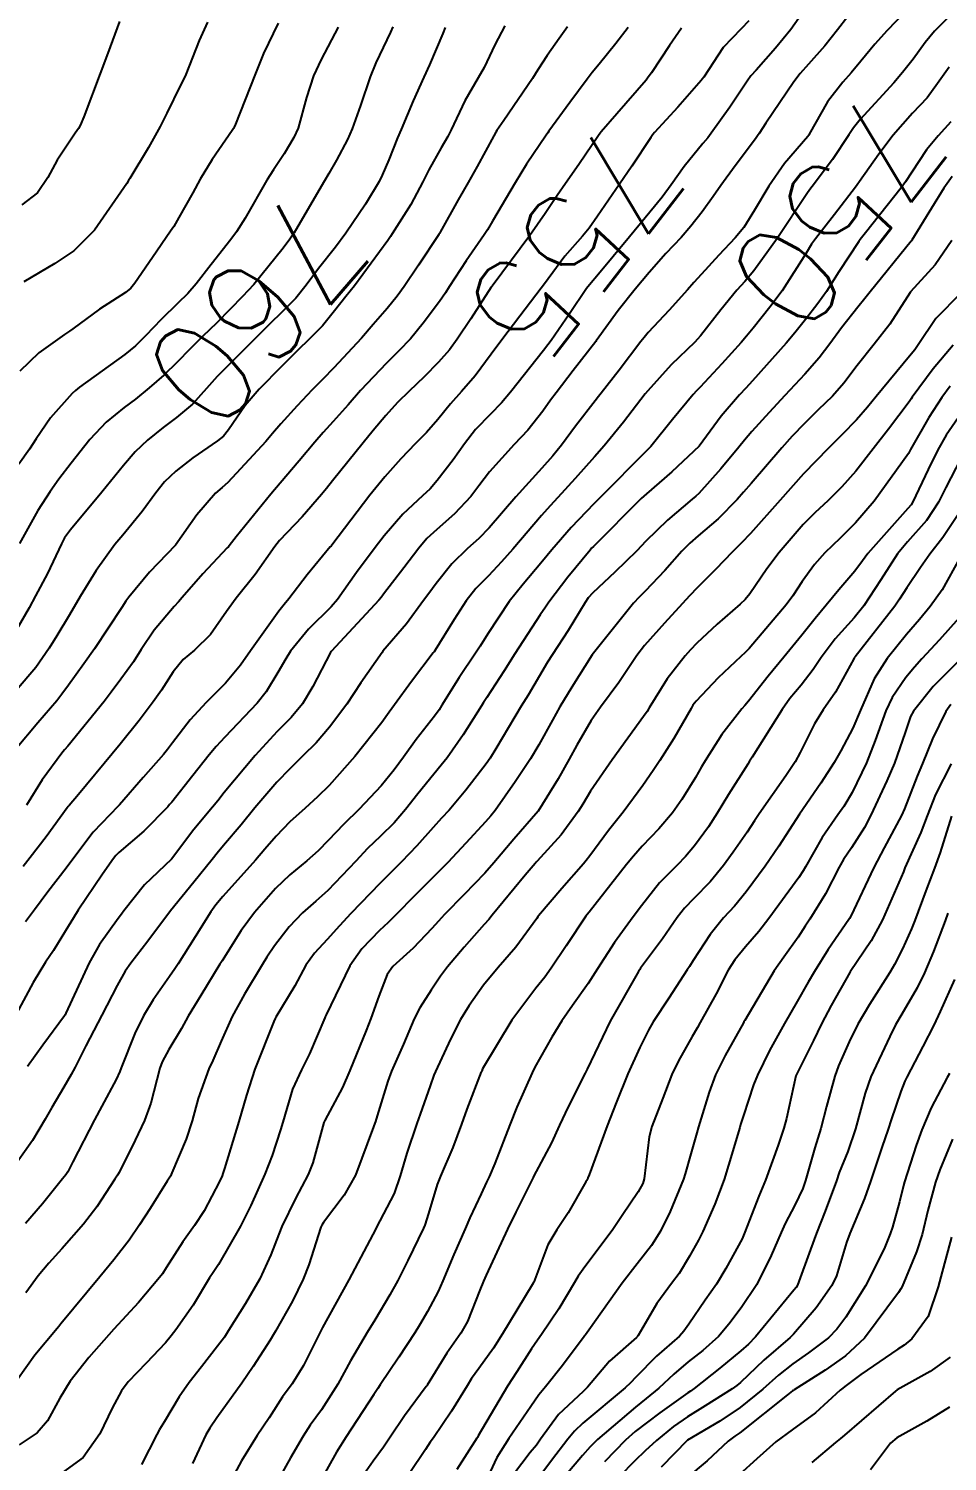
# Model space of a CAD drawing. Header units: metres. Extents: x 307586 to 320046, y 7427249 to 7434250.
# Drawn here: x 310732.1 to 310767.2, y 7432846.5 to 7432901.3 of the extents above; entities that cross this region are included whole.
import ezdxf
from ezdxf.enums import TextEntityAlignment as Align

# ---------------------------------------------------------------- set-up
doc = ezdxf.new("R2010")
doc.units = ezdxf.units.M
doc.header["$MEASUREMENT"] = 0
for name, color, linetype in [('Cotas', 45, 'Continuous'), ('Curvas de Nivel 1m', 11, 'Continuous'), ('Curvas de Nivel 5m', 15, 'Continuous')]:
    doc.layers.add(name, color=color, linetype=linetype)
doc.styles.add('Style-STANDARD', font='STANDARD.shx')

msp = doc.modelspace()

# ---------------------------------------------------------------- linework, layer by layer
at = {"layer": 'Curvas de Nivel 1m', "flags": 128}
for points, elevation in [([(310765.954, 7432902.292), (310764.923, 7432901.235), (310764.46, 7432900.717), (310763.925, 7432900.07), (310763.553, 7432899.62), (310763.23, 7432899.257), (310762.653, 7432898.514), (310761.953, 7432897.269), (310761.929, 7432897.233), (310761.892, 7432897.184), (310761.009, 7432896.15), (310760.403, 7432895.292), (310759.854, 7432894.362), (310759.444, 7432893.707), (310759.122, 7432893.307), (310758.495, 7432892.654), (310757.829, 7432891.922), (310757.544, 7432891.604), (310757.298, 7432891.325), (310756.598, 7432890.546), (310755.798, 7432889.691), (310755.637, 7432889.501), (310755.514, 7432889.344), (310754.679, 7432888.254), (310753.996, 7432887.367), (310753.897, 7432887.242), (310753.769, 7432887.079), (310753.02, 7432886.111), (310752.485, 7432885.383), (310752.154, 7432884.971), (310751.734, 7432884.508), (310750.738, 7432883.405), (310749.711, 7432882.227), (310749.319, 7432881.812), (310748.891, 7432881.428), (310748.282, 7432880.846), (310747.683, 7432880.097), (310747.407, 7432879.713), (310747.21, 7432879.445), (310746.558, 7432878.557), (310745.653, 7432877.504), (310745.619, 7432877.461), (310744.814, 7432876.294), (310744.271, 7432875.48), (310743.614, 7432874.597), (310743.1, 7432874.003), (310742.598, 7432873.5), (310742.089, 7432873.014), (310741.593, 7432872.5), (310740.763, 7432871.522), (310740.236, 7432870.867), (310739.561, 7432870.075), (310739.317, 7432869.782), (310739.122, 7432869.544), (310738.419, 7432868.676), (310737.533, 7432867.581), (310736.669, 7432866.416), (310736.014, 7432865.575), (310735.801, 7432865.276), (310735.494, 7432864.731), (310734.904, 7432863.589), (310734.291, 7432862.418), (310733.884, 7432861.604), (310733.741, 7432861.323), (310733.451, 7432860.833), (310732.991, 7432860.063), (310732.739, 7432859.617), (310732.253, 7432858.794), (310731.433, 7432857.63)], 752), ([(310761.953, 7432902.27), (310761.25, 7432901.28), (310760.665, 7432900.556), (310759.919, 7432899.725), (310759.718, 7432899.499), (310759.574, 7432899.303), (310758.911, 7432898.302), (310758.204, 7432897.317), (310758.069, 7432897.139), (310757.887, 7432896.912), (310757.163, 7432896.038), (310756.67, 7432895.332), (310756.327, 7432894.867), (310755.852, 7432894.298), (310755.08, 7432893.351), (310753.828, 7432891.848), (310753.608, 7432891.589), (310753.441, 7432891.374), (310752.782, 7432890.407), (310752.082, 7432889.387), (310751.958, 7432889.222), (310751.789, 7432889.003), (310750.528, 7432887.409), (310750.18, 7432887), (310749.76, 7432886.571), (310749.198, 7432885.978), (310748.775, 7432885.43), (310748.343, 7432884.828), (310747.729, 7432884.028), (310747.454, 7432883.714), (310747.169, 7432883.446), (310746.42, 7432882.749), (310745.707, 7432881.917), (310745.357, 7432881.465), (310744.647, 7432880.517), (310743.921, 7432879.486), (310743.67, 7432879.206), (310742.808, 7432878.352), (310742.121, 7432877.505), (310741.939, 7432877.217), (310741.641, 7432876.695), (310741.188, 7432875.958), (310740.852, 7432875.522), (310739.61, 7432874.215), (310739.283, 7432873.866), (310739.016, 7432873.546), (310738.392, 7432872.755), (310737.585, 7432871.739), (310737.501, 7432871.643), (310737.433, 7432871.562), (310736.518, 7432870.621), (310735.556, 7432869.805), (310735.441, 7432869.695), (310735.353, 7432869.583), (310734.939, 7432868.981), (310734.002, 7432867.603), (310733.82, 7432867.314), (310733.521, 7432866.811), (310733.059, 7432866.066), (310732.756, 7432865.617), (310732.283, 7432864.834), (310731.627, 7432863.629)], 754), ([(310767.955, 7432902.447), (310766.738, 7432901.212), (310766.376, 7432900.775), (310765.927, 7432900.147), (310765.519, 7432899.626), (310765.178, 7432899.231), (310763.899, 7432897.838), (310763.636, 7432897.512), (310763.463, 7432897.254), (310762.836, 7432896.303), (310762.063, 7432895.268), (310761.976, 7432895.155), (310761.86, 7432894.995), (310760.727, 7432893.287), (310759.83, 7432892.051), (310759.483, 7432891.646), (310759.178, 7432891.306), (310758.566, 7432890.558), (310757.797, 7432889.569), (310757.684, 7432889.432), (310757.572, 7432889.322), (310756.666, 7432888.45), (310755.774, 7432887.467), (310755.675, 7432887.341), (310754.852, 7432886.258), (310754.113, 7432885.364), (310753.739, 7432884.943), (310752.996, 7432884.112), (310752.336, 7432883.384), (310752.041, 7432883.065), (310751.716, 7432882.693), (310750.618, 7432881.406), (310750.19, 7432880.918), (310749.688, 7432880.394), (310749.199, 7432879.906), (310748.832, 7432879.428), (310748.381, 7432878.718), (310747.654, 7432877.545), (310747.61, 7432877.484), (310747.578, 7432877.441), (310746.743, 7432876.342), (310746.093, 7432875.455), (310745.897, 7432875.181), (310745.616, 7432874.786), (310744.581, 7432873.475), (310743.592, 7432872.376), (310743.148, 7432871.933), (310742.681, 7432871.499), (310742.1, 7432870.98), (310741.567, 7432870.441), (310741.134, 7432869.941), (310740.779, 7432869.522), (310739.539, 7432868.124), (310739.27, 7432867.809), (310739.08, 7432867.545), (310738.479, 7432866.59), (310737.827, 7432865.557), (310737.699, 7432865.36), (310737.498, 7432865.067), (310736.876, 7432864.18), (310736.5, 7432863.57), (310736.165, 7432862.884), (310735.652, 7432861.578), (310735.599, 7432861.44), (310735.456, 7432861.136), (310734.914, 7432860.114), (310734.633, 7432859.592), (310733.801, 7432857.988), (310733.602, 7432857.607), (310733.531, 7432857.488), (310733.409, 7432857.331), (310732.634, 7432856.378), (310731.989, 7432855.624)], 751), ([(310763.426, 7432901.778), (310763.034, 7432901.259), (310762.552, 7432900.645), (310761.923, 7432899.945), (310761.603, 7432899.59), (310761.361, 7432899.278), (310760.296, 7432897.693), (310760.036, 7432897.298), (310759.976, 7432897.214), (310759.89, 7432897.101), (310759.122, 7432896.059), (310758.576, 7432895.313), (310758.281, 7432894.894), (310757.853, 7432894.302), (310757.42, 7432893.751), (310757.048, 7432893.328), (310756.462, 7432892.708), (310755.829, 7432891.981), (310755.299, 7432891.348), (310754.642, 7432890.526), (310753.808, 7432889.37), (310753.793, 7432889.346), (310752.928, 7432888.232), (310752.271, 7432887.385), (310752.056, 7432887.1), (310751.762, 7432886.681), (310751.19, 7432885.96), (310750.672, 7432885.406), (310749.732, 7432884.358), (310749.325, 7432883.826), (310749.019, 7432883.427), (310748.393, 7432882.756), (310747.71, 7432882.155), (310747.333, 7432881.818), (310747.02, 7432881.447), (310746.453, 7432880.691), (310745.676, 7432879.686), (310745.58, 7432879.556), (310745.5, 7432879.463), (310743.857, 7432877.689), (310743.672, 7432877.49), (310743.652, 7432877.458), (310742.978, 7432876.152), (310742.581, 7432875.5), (310742.15, 7432874.972), (310741.612, 7432874.431), (310740.765, 7432873.523), (310739.589, 7432872.104), (310739.339, 7432871.789), (310739.133, 7432871.544), (310738.431, 7432870.69), (310737.569, 7432869.56), (310736.535, 7432868.578), (310735.743, 7432867.578), (310735.654, 7432867.456), (310735.529, 7432867.293), (310734.815, 7432866.289), (310734.424, 7432865.596), (310733.536, 7432863.662), (310733.51, 7432863.61), (310733.482, 7432863.564), (310732.65, 7432862.44), (310732.071, 7432861.624)], 753), ([(310752.709, 7432901.382), (310752.387, 7432900.935), (310751.926, 7432900.276), (310751.58, 7432899.733), (310751.368, 7432899.398), (310750.279, 7432897.796), (310750.012, 7432897.418), (310749.965, 7432897.346), (310749.89, 7432897.214), (310749.259, 7432896.04), (310748.915, 7432895.429), (310748.529, 7432894.76), (310747.844, 7432893.531), (310747.81, 7432893.473), (310747.791, 7432893.441), (310747.01, 7432892.269), (310746.47, 7432891.454), (310746.198, 7432891.076), (310745.81, 7432890.615), (310745.275, 7432889.994), (310744.829, 7432889.474), (310743.781, 7432888.341), (310743.36, 7432887.912), (310742.954, 7432887.498), (310742.38, 7432886.887), (310741.753, 7432886.193), (310741.438, 7432885.824), (310741.182, 7432885.518), (310739.727, 7432883.962), (310739.503, 7432883.764), (310739.252, 7432883.545), (310738.54, 7432882.726), (310737.721, 7432881.56), (310736.727, 7432880.53), (310735.944, 7432879.577), (310735.83, 7432879.42), (310735.669, 7432879.182), (310734.632, 7432877.595), (310734.225, 7432877.02), (310733.632, 7432876.202), (310733.379, 7432875.86), (310733.182, 7432875.614), (310732.466, 7432874.77), (310731.604, 7432873.742)], 758), ([(310750.312, 7432901.414), (310750.181, 7432901.175), (310749.932, 7432900.692), (310749.519, 7432899.824), (310749.298, 7432899.426), (310748.788, 7432898.547), (310748.259, 7432897.436), (310748.138, 7432897.189), (310747.883, 7432896.755), (310747.404, 7432895.911), (310747.175, 7432895.447), (310746.721, 7432894.584), (310746.006, 7432893.458), (310745.939, 7432893.362), (310745.84, 7432893.212), (310744.564, 7432891.479), (310744.236, 7432891.064), (310743.808, 7432890.524), (310743.343, 7432889.952), (310742.898, 7432889.499), (310742.337, 7432888.955), (310741.782, 7432888.395), (310740.927, 7432887.523), (310740.391, 7432886.903), (310739.749, 7432885.964), (310739.562, 7432885.726), (310739.326, 7432885.544), (310738.385, 7432884.905), (310737.731, 7432884.385), (310737.31, 7432883.981), (310736.975, 7432883.567), (310736.447, 7432882.842), (310735.707, 7432881.941), (310735.403, 7432881.585), (310734.686, 7432880.597), (310734.083, 7432879.604), (310733.666, 7432878.9), (310733.183, 7432878.09), (310732.9, 7432877.618), (310732.386, 7432876.878), (310731.628, 7432875.998)], 759), ([(310743.941, 7432901.363), (310743.29, 7432900.129), (310743.001, 7432899.499), (310742.734, 7432898.672), (310742.411, 7432897.505), (310742.253, 7432897.141), (310741.878, 7432896.527), (310741.47, 7432895.915), (310741.218, 7432895.52), (310740.383, 7432894.067), (310740.054, 7432893.537), (310739.84, 7432893.248), (310739.083, 7432892.295), (310738.515, 7432891.553), (310738.19, 7432891.184), (310737.812, 7432890.816), (310737.181, 7432890.187), (310736.589, 7432889.572), (310736.189, 7432889.176), (310735.786, 7432888.844), (310734.054, 7432887.606), (310733.899, 7432887.48), (310733.769, 7432887.36), (310732.947, 7432886.426), (310732.393, 7432885.623), (310732.137, 7432885.227), (310731.733, 7432884.659)], 762), ([(310746.027, 7432901.374), (310745.939, 7432901.18), (310745.383, 7432900.006), (310745.161, 7432899.471), (310744.794, 7432898.369), (310744.482, 7432897.481), (310744.302, 7432897.069), (310743.875, 7432896.285), (310743.584, 7432895.776), (310743.419, 7432895.494), (310742.848, 7432894.505), (310742.26, 7432893.506), (310742.09, 7432893.258), (310741.837, 7432892.917), (310740.717, 7432891.527), (310740.286, 7432891.063), (310739.809, 7432890.579), (310739.292, 7432890.054), (310738.773, 7432889.55), (310738.28, 7432889.063), (310737.783, 7432888.554), (310737.281, 7432888.061), (310736.716, 7432887.571), (310736.196, 7432887.146), (310735.762, 7432886.824), (310735.076, 7432886.268), (310734.453, 7432885.599), (310733.734, 7432884.698), (310733.263, 7432884.079), (310732.937, 7432883.618), (310732.458, 7432882.88), (310731.765, 7432881.629)], 761), ([(310741.655, 7432901.514), (310741.086, 7432900.362), (310740.755, 7432899.527), (310740.013, 7432897.657), (310739.967, 7432897.539), (310739.94, 7432897.492), (310739.891, 7432897.419), (310739.122, 7432896.3), (310738.672, 7432895.552), (310738.383, 7432895.029), (310737.848, 7432894.082), (310737.658, 7432893.749), (310737.536, 7432893.563), (310736.84, 7432892.563), (310736.174, 7432891.576), (310736.013, 7432891.385), (310735.818, 7432891.224), (310734.815, 7432890.588), (310733.796, 7432889.837), (310733.668, 7432889.738), (310733.48, 7432889.613), (310732.497, 7432888.911), (310731.779, 7432888.219)], 763), ([(310757.072, 7432901.329), (310756.604, 7432900.662), (310755.917, 7432899.625), (310755.799, 7432899.457), (310755.71, 7432899.343), (310754.59, 7432898.05), (310753.999, 7432897.368), (310753.953, 7432897.308), (310753.891, 7432897.217), (310753.14, 7432896.112), (310752.63, 7432895.382), (310752.314, 7432894.93), (310751.851, 7432894.243), (310751.273, 7432893.399), (310749.823, 7432891.467), (310749.804, 7432891.44), (310749.791, 7432891.42), (310749.015, 7432890.218), (310748.491, 7432889.433), (310748.192, 7432889.032), (310747.784, 7432888.553), (310747.234, 7432887.99), (310746.662, 7432887.451), (310746.213, 7432887.009), (310745.759, 7432886.516), (310745.277, 7432885.94), (310744.892, 7432885.473), (310743.728, 7432884.016), (310743.496, 7432883.722), (310743.306, 7432883.494), (310742.572, 7432882.644), (310741.705, 7432881.743), (310741.519, 7432881.513), (310740.771, 7432880.44), (310740.038, 7432879.535), (310739.668, 7432879.018), (310739.06, 7432878.145), (310738.447, 7432877.552), (310738.019, 7432877.185), (310737.64, 7432876.715), (310737.183, 7432876.011), (310736.869, 7432875.568), (310736.329, 7432874.859), (310735.607, 7432873.948), (310735.307, 7432873.584), (310734.014, 7432872.03), (310733.658, 7432871.609), (310733.622, 7432871.57), (310733.581, 7432871.513), (310732.779, 7432870.404), (310732.17, 7432869.624), (310731.896, 7432869.28)], 756), ([(310738.95, 7432901.55), (310738.628, 7432900.857), (310738.113, 7432899.558), (310738.051, 7432899.419), (310737.909, 7432899.145), (310737.388, 7432898.075), (310737.136, 7432897.568), (310736.688, 7432896.765), (310735.974, 7432895.579), (310735.933, 7432895.508), (310735.861, 7432895.383), (310734.634, 7432893.598), (310733.835, 7432892.818), (310733.115, 7432892.332), (310731.922, 7432891.629)], 764), ([(310755.026, 7432901.354), (310754.559, 7432900.735), (310753.922, 7432899.955), (310753.656, 7432899.633), (310753.456, 7432899.375), (310752.796, 7432898.489), (310751.994, 7432897.389), (310751.952, 7432897.329), (310751.891, 7432897.242), (310751.146, 7432896.128), (310750.709, 7432895.407), (310749.848, 7432893.951), (310749.653, 7432893.613), (310749.528, 7432893.423), (310748.831, 7432892.432), (310748.187, 7432891.436), (310748.045, 7432891.212), (310747.815, 7432890.88), (310747.198, 7432890.05), (310746.702, 7432889.451), (310746.258, 7432888.985), (310745.784, 7432888.524), (310744.797, 7432887.475), (310744.322, 7432886.924), (310743.755, 7432886.285), (310743.372, 7432885.871), (310743.046, 7432885.497), (310742.457, 7432884.781), (310741.727, 7432883.93), (310741.374, 7432883.515), (310740.044, 7432881.873), (310739.773, 7432881.539), (310739.744, 7432881.498), (310739.702, 7432881.454), (310738.774, 7432880.462), (310737.977, 7432879.557), (310737.836, 7432879.393), (310737.669, 7432879.212), (310736.914, 7432878.314), (310736.418, 7432877.572), (310736.117, 7432877.104), (310735.636, 7432876.436), (310735.268, 7432875.946), (310734.993, 7432875.589), (310733.606, 7432873.881), (310733.482, 7432873.733), (310733.383, 7432873.612), (310732.626, 7432872.586), (310732.029, 7432871.626)], 757), ([(310767.358, 7432897.746), (310766.879, 7432897.21), (310766.427, 7432896.672), (310765.872, 7432895.825), (310765.635, 7432895.455), (310765.469, 7432895.226), (310764.096, 7432893.497), (310763.902, 7432893.249), (310763.842, 7432893.165), (310763.083, 7432892.005), (310762.604, 7432891.262), (310762.278, 7432890.803), (310761.807, 7432890.185), (310761.401, 7432889.674), (310761.072, 7432889.281), (310759.778, 7432887.843), (310759.52, 7432887.558), (310759.283, 7432887.305), (310758.586, 7432886.487), (310757.743, 7432885.344), (310756.698, 7432884.366), (310755.725, 7432883.52), (310755.529, 7432883.343), (310753.704, 7432881.514), (310753.632, 7432881.442), (310753.573, 7432881.371), (310752.724, 7432880.343), (310751.996, 7432879.387), (310751.865, 7432879.194), (310751.668, 7432878.891), (310750.701, 7432877.404), (310750.293, 7432876.76), (310749.628, 7432875.732), (310749.501, 7432875.545), (310749.426, 7432875.422), (310748.726, 7432874.314), (310748.105, 7432873.435), (310747.882, 7432873.155), (310747.597, 7432872.808), (310746.984, 7432872.051), (310746.518, 7432871.451), (310746.085, 7432870.945), (310745.567, 7432870.431), (310745.07, 7432869.958), (310744.615, 7432869.474), (310743.542, 7432868.363), (310743.086, 7432867.946), (310742.582, 7432867.5), (310742.066, 7432866.964), (310741.514, 7432866.241), (310741.217, 7432865.804), (310741.035, 7432865.517), (310740.364, 7432864.4), (310739.894, 7432863.534), (310739.474, 7432862.602), (310739.146, 7432861.863), (310739.004, 7432861.545), (310738.595, 7432860.399), (310738.357, 7432859.551), (310738.128, 7432858.851), (310737.588, 7432857.558), (310737.528, 7432857.442), (310737.408, 7432857.247), (310736.757, 7432856.202), (310736.354, 7432855.57), (310735.958, 7432854.993), (310735.369, 7432854.237), (310734.828, 7432853.588), (310733.345, 7432851.794), (310733.267, 7432851.688), (310733.201, 7432851.611), (310732.35, 7432850.598), (310731.664, 7432849.626)], 749), ([(310767.416, 7432895.658), (310767.101, 7432895.208), (310766.62, 7432894.448), (310765.874, 7432893.22), (310765.861, 7432893.202), (310765.842, 7432893.178), (310764.273, 7432891.243), (310764.075, 7432890.99), (310763.814, 7432890.662), (310763.184, 7432889.874), (310762.735, 7432889.261), (310762.328, 7432888.724), (310761.781, 7432888.101), (310761.018, 7432887.281), (310760.416, 7432886.637), (310759.752, 7432885.906), (310759.472, 7432885.578), (310759.256, 7432885.305), (310758.573, 7432884.473), (310757.725, 7432883.542), (310757.612, 7432883.433), (310757.479, 7432883.322), (310756.53, 7432882.516), (310755.707, 7432881.709), (310755.356, 7432881.345), (310754.521, 7432880.527), (310753.678, 7432879.736), (310753.502, 7432879.545), (310753.383, 7432879.373), (310752.738, 7432878.303), (310752.142, 7432877.385), (310751.949, 7432877.086), (310751.641, 7432876.57), (310751.201, 7432875.825), (310750.94, 7432875.4), (310749.972, 7432873.78), (310749.751, 7432873.418), (310749.601, 7432873.195), (310748.828, 7432872.19), (310748.18, 7432871.434), (310747.891, 7432871.124), (310747.573, 7432870.767), (310746.946, 7432870.062), (310746.359, 7432869.452), (310745.955, 7432869.05), (310745.545, 7432868.635), (310744.43, 7432867.477), (310743.999, 7432867.01), (310743.518, 7432866.486), (310743.038, 7432865.967), (310742.712, 7432865.498), (310742.28, 7432864.717), (310741.561, 7432863.509), (310741.534, 7432863.458), (310741.481, 7432863.347), (310740.753, 7432861.521), (310740.436, 7432860.537), (310740.144, 7432859.529), (310739.602, 7432857.725), (310739.539, 7432857.538), (310739.502, 7432857.448), (310739.408, 7432857.235), (310738.826, 7432856.111), (310738.454, 7432855.549), (310738.003, 7432854.927), (310737.367, 7432853.931), (310737.221, 7432853.705), (310737.114, 7432853.562), (310736.313, 7432852.61), (310735.365, 7432851.58), (310734.416, 7432850.504), (310733.692, 7432849.604), (310733.306, 7432848.953), (310732.835, 7432848.077), (310732.439, 7432847.619), (310731.751, 7432847.16)], 748), ([(310767.401, 7432893.204), (310766.766, 7432892.279), (310765.823, 7432891.24), (310765.809, 7432891.22), (310765.027, 7432890.009), (310764.426, 7432889.241), (310763.785, 7432888.43), (310763.275, 7432887.758), (310762.833, 7432887.259), (310762.296, 7432886.734), (310761.757, 7432886.204), (310761.298, 7432885.729), (310760.899, 7432885.283), (310759.729, 7432883.92), (310759.443, 7432883.585), (310759.196, 7432883.305), (310758.466, 7432882.562), (310757.709, 7432881.913), (310757.389, 7432881.64), (310757.086, 7432881.326), (310756.436, 7432880.588), (310755.68, 7432879.797), (310755.448, 7432879.571), (310755.236, 7432879.347), (310753.653, 7432877.37), (310752.874, 7432876.137), (310752.419, 7432875.382), (310752.131, 7432874.872), (310751.608, 7432873.922), (310751.293, 7432873.395), (310750.707, 7432872.516), (310749.939, 7432871.415), (310749.783, 7432871.213), (310749.576, 7432870.979), (310748.825, 7432870.166), (310748.129, 7432869.434), (310747.846, 7432869.141), (310747.547, 7432868.838), (310746.851, 7432868.135), (310746.175, 7432867.454), (310745.851, 7432867.134), (310745.523, 7432866.823), (310744.851, 7432866.131), (310744.386, 7432865.477), (310743.484, 7432863.598), (310743.447, 7432863.527), (310743.434, 7432863.49), (310742.852, 7432862.113), (310742.542, 7432861.499), (310742.197, 7432860.757), (310741.823, 7432859.506), (310741.735, 7432859.201), (310741.42, 7432858.225), (310741.144, 7432857.514), (310740.603, 7432856.314), (310740.214, 7432855.528), (310739.368, 7432854.054), (310739.159, 7432853.748), (310739.028, 7432853.543), (310738.398, 7432852.504), (310737.735, 7432851.556), (310737.563, 7432851.335), (310737.336, 7432851.066), (310736.601, 7432850.29), (310735.909, 7432849.574), (310735.654, 7432849.232), (310735.303, 7432848.561), (310734.83, 7432847.587), (310734.19, 7432846.685), (310733.269, 7432846.007)], 747), ([(310767.741, 7432891.201), (310766.795, 7432890.223), (310766.117, 7432889.217), (310765.984, 7432889.025), (310765.789, 7432888.784), (310764.506, 7432887.239), (310764.175, 7432886.836), (310763.759, 7432886.35), (310763.213, 7432885.793), (310762.676, 7432885.261), (310762.216, 7432884.788), (310761.733, 7432884.285), (310760.834, 7432883.283), (310759.71, 7432882.008), (310759.362, 7432881.648), (310759.014, 7432881.307), (310758.371, 7432880.635), (310757.682, 7432879.945), (310757.376, 7432879.624), (310757.104, 7432879.326), (310756.421, 7432878.577), (310755.657, 7432877.723), (310755.364, 7432877.344), (310754.676, 7432876.316), (310753.976, 7432875.365), (310753.618, 7432874.852), (310753.066, 7432873.918), (310752.771, 7432873.378), (310752.348, 7432872.63), (310751.583, 7432871.39), (310750.655, 7432870.316), (310749.897, 7432869.415), (310749.549, 7432869.021), (310748.762, 7432868.207), (310748.005, 7432867.435), (310747.777, 7432867.19), (310747.525, 7432866.899), (310746.805, 7432866.156), (310746.038, 7432865.455), (310745.81, 7432865.147), (310745.491, 7432864.317), (310745.196, 7432863.464), (310745.018, 7432863.006), (310744.389, 7432861.476), (310744.105, 7432860.828), (310743.434, 7432859.566), (310743.41, 7432859.514), (310743.398, 7432859.49), (310742.971, 7432857.941), (310742.795, 7432857.496), (310742.313, 7432856.587), (310741.793, 7432855.506), (310741.675, 7432855.212), (310741.372, 7432854.425), (310740.943, 7432853.516), (310740.401, 7432852.571), (310739.754, 7432851.534), (310739.592, 7432851.283), (310739.334, 7432850.931), (310738.721, 7432850.147), (310738.243, 7432849.551), (310737.86, 7432849.002), (310737.298, 7432848.054), (310737.111, 7432847.745), (310737.009, 7432847.563), (310736.43, 7432846.414)], 746), ([(310767.341, 7432887.641), (310767.014, 7432887.208), (310766.526, 7432886.447), (310765.825, 7432885.219), (310765.798, 7432885.164), (310765.741, 7432885.062), (310764.426, 7432883.239), (310763.714, 7432882.408), (310763.135, 7432881.829), (310762.541, 7432881.262), (310762.145, 7432880.817), (310761.686, 7432880.174), (310761.325, 7432879.628), (310761.063, 7432879.279), (310759.656, 7432877.605), (310759.504, 7432877.452), (310759.34, 7432877.303), (310758.47, 7432876.482), (310757.627, 7432875.591), (310757.506, 7432875.439), (310757.432, 7432875.322), (310756.773, 7432874.167), (310756.245, 7432873.334), (310755.989, 7432872.946), (310755.593, 7432872.367), (310754.832, 7432871.351), (310754.281, 7432870.651), (310753.558, 7432869.677), (310753.426, 7432869.5), (310753.319, 7432869.372), (310752.491, 7432868.433), (310751.605, 7432867.389), (310751.576, 7432867.346), (310751.531, 7432867.283), (310750.731, 7432866.186), (310750.058, 7432865.412), (310749.496, 7432864.739), (310748.947, 7432863.967), (310748.623, 7432863.429), (310748.237, 7432862.671), (310747.661, 7432861.438), (310747.602, 7432861.298), (310747.455, 7432860.886), (310747.079, 7432859.803), (310746.952, 7432859.445), (310746.561, 7432858.309), (310746.316, 7432857.451), (310746.082, 7432856.774), (310745.4, 7432855.46), (310745.383, 7432855.426), (310744.355, 7432853.475), (310743.344, 7432851.647), (310743.287, 7432851.547), (310743.263, 7432851.491), (310742.621, 7432850.2), (310742.179, 7432849.501), (310741.818, 7432848.995), (310741.3, 7432848.2), (310740.85, 7432847.517), (310740.25, 7432846.554), (310739.704, 7432845.533)], 744), ([(310767.764, 7432886.597), (310767.19, 7432885.767), (310766.867, 7432885.209), (310766.491, 7432884.457), (310765.916, 7432883.218), (310765.841, 7432883.1), (310765.72, 7432882.956), (310764.19, 7432881.243), (310763.984, 7432880.96), (310763.693, 7432880.567), (310763.084, 7432879.854), (310762.603, 7432879.261), (310762.182, 7432878.751), (310761.661, 7432878.118), (310760.973, 7432877.28), (310760.38, 7432876.551), (310759.627, 7432875.592), (310759.491, 7432875.435), (310759.367, 7432875.303), (310758.607, 7432874.316), (310757.971, 7432873.316), (310757.832, 7432873.086), (310757.596, 7432872.674), (310757.081, 7432871.832), (310756.726, 7432871.329), (310756.199, 7432870.709), (310755.564, 7432870.051), (310755.228, 7432869.675), (310754.964, 7432869.349), (310753.534, 7432867.524), (310753.464, 7432867.44), (310753.412, 7432867.371), (310752.656, 7432866.238), (310752.081, 7432865.384), (310751.838, 7432865.048), (310751.495, 7432864.623), (310750.583, 7432863.404), (310749.464, 7432861.535), (310749.428, 7432861.456), (310749.409, 7432861.421), (310748.867, 7432860), (310748.663, 7432859.428), (310748.328, 7432858.527), (310747.859, 7432857.436), (310747.729, 7432857.116), (310747.391, 7432856.006), (310747.258, 7432855.568), (310747.208, 7432855.442), (310746.606, 7432854.213), (310746.221, 7432853.451), (310745.916, 7432852.895), (310745.348, 7432851.928), (310745.057, 7432851.464), (310744.419, 7432850.381), (310743.927, 7432849.481), (310743.303, 7432848.502), (310742.876, 7432847.916), (310742.599, 7432847.497), (310742.116, 7432846.666), (310741.471, 7432845.508)], 743), ([(310767.74, 7432884.87), (310767.172, 7432883.762), (310766.89, 7432883.208), (310766.43, 7432882.499), (310765.708, 7432881.686), (310765.329, 7432881.226), (310764.687, 7432880.236), (310764.04, 7432879.244), (310763.668, 7432878.784), (310762.939, 7432877.978), (310762.403, 7432877.262), (310762.101, 7432876.81), (310761.637, 7432876.213), (310761.211, 7432875.695), (310760.913, 7432875.281), (310759.765, 7432873.458), (310759.669, 7432873.299), (310759.602, 7432873.192), (310758.869, 7432872.028), (310758.436, 7432871.311), (310758.099, 7432870.791), (310757.564, 7432870.059), (310757.226, 7432869.655), (310756.895, 7432869.327), (310756.229, 7432868.65), (310755.537, 7432867.77), (310755.219, 7432867.345), (310754.502, 7432866.371), (310753.852, 7432865.365), (310753.497, 7432864.805), (310752.903, 7432863.962), (310752.49, 7432863.38), (310752.108, 7432862.752), (310751.465, 7432861.606), (310751.356, 7432861.392), (310750.774, 7432860.068), (310750.503, 7432859.404), (310749.928, 7432857.922), (310749.711, 7432857.416), (310749.615, 7432857.212), (310749.403, 7432856.761), (310748.972, 7432855.841), (310748.796, 7432855.426), (310748.367, 7432854.437), (310747.941, 7432853.434), (310747.763, 7432853.032), (310747.351, 7432852.262), (310747.048, 7432851.741), (310746.868, 7432851.445), (310746.26, 7432850.519), (310745.554, 7432849.458), (310745.457, 7432849.313), (310745.309, 7432849.091), (310744.254, 7432847.476), (310743.881, 7432846.884), (310743.267, 7432845.789)], 742), ([(310767.719, 7432882.848), (310767.057, 7432881.859), (310766.562, 7432881.211), (310766.201, 7432880.709), (310765.684, 7432879.929), (310765.404, 7432879.497), (310765.223, 7432879.227), (310763.702, 7432877.297), (310763.667, 7432877.25), (310763.652, 7432877.22), (310762.952, 7432875.938), (310762.488, 7432875.261), (310762.151, 7432874.731), (310761.606, 7432873.628), (310761.414, 7432873.273), (310761.059, 7432872.739), (310760.039, 7432871.293), (310759.855, 7432871.02), (310759.572, 7432870.594), (310759.046, 7432869.82), (310758.677, 7432869.309), (310758.166, 7432868.694), (310757.54, 7432868.057), (310757.176, 7432867.684), (310756.9, 7432867.326), (310756.344, 7432866.508), (310755.504, 7432865.387), (310755.484, 7432865.36), (310755.471, 7432865.34), (310755.425, 7432865.264), (310754.344, 7432863.357), (310753.465, 7432861.532), (310753.411, 7432861.423), (310753.384, 7432861.371), (310752.73, 7432860.091), (310752.407, 7432859.38), (310752.098, 7432858.712), (310751.413, 7432857.427), (310751.394, 7432857.39), (310750.736, 7432856.057), (310750.42, 7432855.404), (310749.599, 7432853.65), (310749.493, 7432853.418), (310749.359, 7432853.074), (310748.888, 7432851.884), (310748.63, 7432851.427), (310748.097, 7432850.667), (310747.344, 7432849.44), (310747.332, 7432849.421), (310747.312, 7432849.393), (310746.48, 7432848.27), (310745.932, 7432847.454), (310745.673, 7432847.07), (310745.279, 7432846.542), (310744.831, 7432845.906)], 741), ([(310767.669, 7432878.765), (310766.927, 7432877.941), (310766.258, 7432877.214), (310765.968, 7432876.897), (310765.642, 7432876.502), (310765.122, 7432875.736), (310764.88, 7432875.231), (310764.471, 7432874.097), (310764.142, 7432873.242), (310763.591, 7432872.104), (310763.268, 7432871.571), (310763.043, 7432871.255), (310762.449, 7432870.382), (310761.805, 7432869.267), (310761.716, 7432869.104), (310761.549, 7432868.853), (310760.405, 7432867.287), (310760.023, 7432866.795), (310759.516, 7432866.2), (310759.107, 7432865.706), (310758.855, 7432865.306), (310758.392, 7432864.413), (310757.781, 7432863.317), (310757.674, 7432863.125), (310757.477, 7432862.776), (310756.946, 7432861.847), (310756.703, 7432861.328), (310756.356, 7432860.424), (310755.928, 7432859.335), (310755.828, 7432858.937), (310755.641, 7432857.338), (310755.589, 7432857.16), (310755.405, 7432856.842), (310754.803, 7432855.937), (310754.411, 7432855.355), (310753.369, 7432853.967), (310753.122, 7432853.616), (310752.981, 7432853.374), (310752.375, 7432852.358), (310751.72, 7432851.386), (310751.561, 7432851.166), (310751.335, 7432850.83), (310750.767, 7432849.953), (310750.416, 7432849.403), (310749.294, 7432847.502), (310749.263, 7432847.45), (310749.244, 7432847.42), (310748.477, 7432846.226)], 739), ([(310767.652, 7432877.126), (310766.691, 7432876.156), (310765.935, 7432875.217), (310765.826, 7432875.013), (310765.615, 7432874.395), (310765.205, 7432873.226), (310764.921, 7432872.554), (310764.311, 7432871.239), (310764.057, 7432870.761), (310763.564, 7432869.991), (310763.265, 7432869.545), (310763.099, 7432869.255), (310762.575, 7432868.228), (310761.976, 7432867.266), (310761.798, 7432866.998), (310761.522, 7432866.573), (310760.98, 7432865.809), (310760.606, 7432865.283), (310759.484, 7432863.393), (310759.451, 7432863.333), (310759.435, 7432863.3), (310758.731, 7432862.046), (310758.367, 7432861.311), (310758.12, 7432860.646), (310757.717, 7432859.317), (310757.652, 7432859.097), (310757.423, 7432858.293), (310757.207, 7432857.53), (310757.141, 7432857.323), (310756.635, 7432856.087), (310756.26, 7432855.331), (310755.921, 7432854.791), (310755.37, 7432854.081), (310754.799, 7432853.348), (310753.519, 7432851.542), (310753.399, 7432851.369), (310753.372, 7432851.34), (310753.342, 7432851.301), (310752.512, 7432850.191), (310751.873, 7432849.384), (310751.619, 7432849.078), (310751.305, 7432848.634), (310750.465, 7432847.402), (310750.011, 7432846.68), (310749.42, 7432845.418)], 738), ([(310767.362, 7432875.467), (310767.172, 7432875.205), (310766.662, 7432874.16), (310766.275, 7432873.213), (310766.08, 7432872.733), (310765.586, 7432871.479), (310765.471, 7432871.222), (310764.812, 7432869.983), (310764.414, 7432869.237), (310763.534, 7432867.375), (310763.495, 7432867.288), (310763.469, 7432867.251), (310762.672, 7432866.102), (310762.15, 7432865.264), (310761.915, 7432864.85), (310761.491, 7432864.109), (310761.009, 7432863.277), (310760.43, 7432862.243), (310759.966, 7432861.292), (310759.823, 7432860.929), (310759.44, 7432859.754), (310759.326, 7432859.41), (310759.291, 7432859.301), (310758.869, 7432857.855), (310758.698, 7432857.307), (310758.345, 7432856.364), (310757.88, 7432855.315), (310757.711, 7432854.985), (310757.374, 7432854.379), (310756.972, 7432853.719), (310756.682, 7432853.327), (310756.123, 7432852.565), (310755.409, 7432851.339), (310755.38, 7432851.302), (310755.342, 7432851.27), (310754.317, 7432850.366), (310753.476, 7432849.368), (310753.311, 7432849.208), (310752.359, 7432848.323), (310751.681, 7432847.386), (310751.521, 7432847.156), (310751.285, 7432846.87), (310750.643, 7432846.028)], 737), ([(310767.371, 7432873.202), (310766.775, 7432872.024), (310766.454, 7432871.211), (310766.217, 7432870.57), (310765.61, 7432869.219), (310765.592, 7432869.18), (310765.551, 7432869.076), (310764.745, 7432867.232), (310764.323, 7432866.435), (310763.518, 7432865.25), (310763.503, 7432865.22), (310762.788, 7432863.959), (310762.424, 7432863.261), (310762.116, 7432862.625), (310761.463, 7432861.328), (310761.441, 7432861.27), (310761.077, 7432859.637), (310760.977, 7432859.277), (310760.763, 7432858.617), (310760.273, 7432857.287), (310760.02, 7432856.675), (310759.494, 7432855.298), (310759.38, 7432855.044), (310758.768, 7432853.907), (310758.402, 7432853.31), (310757.974, 7432852.697), (310757.348, 7432851.782), (310757.161, 7432851.506), (310756.986, 7432851.324), (310756.114, 7432850.549), (310755.319, 7432849.75), (310755.12, 7432849.539), (310754.917, 7432849.346), (310753.299, 7432847.99), (310752.981, 7432847.688), (310752.726, 7432847.376), (310752.093, 7432846.57), (310751.264, 7432845.461)], 736), ([(310767.247, 7432867.492), (310767.145, 7432867.204), (310766.701, 7432866.023), (310766.362, 7432865.211), (310766.078, 7432864.633), (310765.487, 7432863.623), (310765.251, 7432863.223), (310765.025, 7432862.773), (310764.31, 7432861.237), (310764.089, 7432860.605), (310763.723, 7432859.246), (310763.424, 7432858.384), (310763.098, 7432857.571), (310762.987, 7432857.254), (310762.562, 7432856.092), (310762.23, 7432855.262), (310762.002, 7432854.638), (310761.499, 7432853.269), (310761.447, 7432853.185), (310761.361, 7432853.074), (310759.901, 7432851.292), (310759.626, 7432851.008), (310759.335, 7432850.756), (310758.533, 7432850.099), (310757.549, 7432849.318), (310757.409, 7432849.222), (310757.311, 7432849.157), (310756.243, 7432848.391), (310755.296, 7432847.67), (310754.93, 7432847.345), (310754.128, 7432846.51)], 734), ([(310767.5, 7432864.951), (310766.961, 7432863.732), (310766.708, 7432863.208), (310766.294, 7432862.392), (310765.679, 7432861.218), (310765.608, 7432861.071), (310765.455, 7432860.672), (310765.078, 7432859.585), (310764.962, 7432859.227), (310764.721, 7432858.526), (310764.293, 7432857.237), (310764.064, 7432856.58), (310763.506, 7432855.248), (310763.379, 7432854.902), (310762.99, 7432853.631), (310762.82, 7432853.255), (310762.21, 7432852.406), (310761.344, 7432851.394), (310761.216, 7432851.272), (310760.215, 7432850.401), (310759.317, 7432849.55), (310759.183, 7432849.433), (310759.005, 7432849.303), (310757.97, 7432848.65), (310757.302, 7432848.232), (310756.764, 7432847.86), (310756.113, 7432847.332), (310755.684, 7432846.939), (310755.281, 7432846.557), (310754.678, 7432845.943)], 733), ([(310767.31, 7432861.356), (310767.228, 7432861.202), (310766.609, 7432860.044), (310766.249, 7432859.212), (310766.032, 7432858.609), (310765.593, 7432857.218), (310765.554, 7432857.075), (310765.401, 7432856.459), (310765.128, 7432855.482), (310765.039, 7432855.225), (310764.809, 7432854.66), (310764.104, 7432853.239), (310763.351, 7432852.044), (310763.01, 7432851.59), (310762.685, 7432851.257), (310761.922, 7432850.677), (310761.328, 7432850.264), (310760.774, 7432849.825), (310760.177, 7432849.287), (310759.306, 7432848.588), (310758.533, 7432848.075), (310757.293, 7432847.337), (310756.294, 7432846.314)], 732), ([(310767.429, 7432858.846), (310766.944, 7432857.678), (310766.782, 7432857.206), (310766.487, 7432856.119), (310766.261, 7432855.211), (310766.052, 7432854.538), (310765.498, 7432853.219), (310765.453, 7432853.128), (310765.361, 7432852.982), (310764.057, 7432851.239), (310763.333, 7432850.562), (310762.564, 7432850.018), (310761.378, 7432849.269), (310761.338, 7432849.245), (310761.312, 7432849.223), (310761.113, 7432849.075), (310759.296, 7432847.627), (310759.104, 7432847.493), (310758.851, 7432847.304), (310758.046, 7432846.548), (310757.272, 7432845.907)], 731), ([(310767.333, 7432850.512), (310766.569, 7432849.963), (310765.314, 7432849.262), (310765.251, 7432849.221), (310763.296, 7432847.528), (310763.144, 7432847.401), (310762.957, 7432847.253), (310762.054, 7432846.49)], 729), ([(310767.307, 7432848.598), (310766.447, 7432848.063), (310765.295, 7432847.436), (310765.057, 7432847.224), (310764.298, 7432846.214)], 728)]:
    msp.add_lwpolyline(points, dxfattribs=dict(at, elevation=elevation))
at = {"layer": 'Curvas de Nivel 5m', "flags": 128}
for points, elevation in [([(310735.58, 7432901.585), (310735.141, 7432900.375), (310734.84, 7432899.596), (310734.225, 7432897.934), (310734.083, 7432897.607), (310734.012, 7432897.488), (310733.888, 7432897.309), (310733.204, 7432896.285), (310732.844, 7432895.62), (310732.452, 7432895.029), (310731.852, 7432894.569)], 765), ([(310759.646, 7432901.603), (310759.353, 7432901.306), (310758.66, 7432900.584), (310757.915, 7432899.458), (310757.863, 7432899.371), (310757.825, 7432899.321), (310756.932, 7432898.3), (310756.029, 7432897.339), (310755.966, 7432897.265), (310755.89, 7432897.152), (310755.17, 7432896.054), (310754.695, 7432895.358), (310753.851, 7432894.14), (310753.536, 7432893.683), (310753.286, 7432893.376), (310752.612, 7432892.605), (310751.825, 7432891.556), (310751.705, 7432891.392), (310750.889, 7432890.321), (310750.193, 7432889.414), (310749.787, 7432888.862), (310749.174, 7432888.031), (310748.66, 7432887.431), (310748.242, 7432886.959), (310747.757, 7432886.37), (310747.319, 7432885.874), (310746.904, 7432885.448), (310746.333, 7432884.858), (310745.73, 7432884.178), (310745.159, 7432883.468), (310743.704, 7432881.562), (310743.67, 7432881.524), (310743.642, 7432881.491), (310742.754, 7432880.432), (310742.057, 7432879.506), (310741.881, 7432879.297), (310741.668, 7432879.038), (310740.594, 7432877.526), (310740.204, 7432876.972), (310739.634, 7432876.285), (310739.261, 7432875.912), (310738.895, 7432875.547), (310738.284, 7432874.886), (310737.607, 7432874.009), (310737.417, 7432873.749), (310737.263, 7432873.563), (310736.485, 7432872.681), (310735.583, 7432871.627), (310735.538, 7432871.581), (310734.581, 7432870.582), (310733.836, 7432869.606), (310733.549, 7432869.21), (310732.849, 7432868.308), (310732.328, 7432867.622), (310731.995, 7432867.156)], 755), ([(310748.033, 7432901.348), (310747.938, 7432901.126), (310747.438, 7432899.927), (310747.217, 7432899.447), (310746.811, 7432898.544), (310746.349, 7432897.455), (310746.211, 7432897.133), (310745.875, 7432896.291), (310745.629, 7432895.701), (310745.509, 7432895.465), (310744.984, 7432894.603), (310744.24, 7432893.484), (310743.837, 7432892.948), (310743.185, 7432892.14), (310742.719, 7432891.501), (310742.321, 7432891), (310741.808, 7432890.483), (310741.312, 7432890.006), (310740.836, 7432889.524), (310739.782, 7432888.472), (310739.311, 7432888.012), (310738.903, 7432887.549), (310738.368, 7432886.95), (310737.756, 7432886.439), (310737.254, 7432886.061), (310736.651, 7432885.571), (310736.182, 7432885.132), (310735.733, 7432884.608), (310734.906, 7432883.592), (310733.708, 7432882.146), (310733.483, 7432881.835), (310733.36, 7432881.613), (310732.825, 7432880.479), (310732.375, 7432879.623), (310732.124, 7432879.17), (310731.66, 7432878.343)], 760), ([(310767.293, 7432899.836), (310766.858, 7432899.211), (310766.454, 7432898.668), (310765.901, 7432898.072), (310765.153, 7432897.231), (310764.615, 7432896.506), (310763.866, 7432895.461), (310763.777, 7432895.338), (310763.715, 7432895.251), (310762.914, 7432894.198), (310762.184, 7432893.267), (310762.042, 7432893.067), (310761.837, 7432892.726), (310760.909, 7432891.284), (310760.446, 7432890.658), (310759.801, 7432889.862), (310759.55, 7432889.549), (310759.343, 7432889.305), (310758.609, 7432888.487), (310757.776, 7432887.6), (310757.637, 7432887.458), (310757.516, 7432887.323), (310756.727, 7432886.362), (310755.897, 7432885.338), (310755.822, 7432885.26), (310755.741, 7432885.185), (310753.946, 7432883.367), (310753.721, 7432883.145), (310752.853, 7432882.237), (310752.111, 7432881.386), (310751.926, 7432881.161), (310751.695, 7432880.872), (310751.016, 7432880.067), (310750.483, 7432879.408), (310749.66, 7432878.175), (310749.375, 7432877.703), (310749.192, 7432877.425), (310748.574, 7432876.496), (310747.91, 7432875.437), (310747.799, 7432875.261), (310747.619, 7432875.025), (310746.923, 7432874.134), (310746.438, 7432873.452), (310746.084, 7432872.969), (310745.592, 7432872.362), (310744.746, 7432871.473), (310744.161, 7432870.895), (310743.565, 7432870.266), (310743.176, 7432869.877), (310742.744, 7432869.498), (310742.098, 7432868.954), (310741.542, 7432868.428), (310740.743, 7432867.522), (310740.23, 7432866.822), (310739.505, 7432865.674), (310739.454, 7432865.591), (310739.423, 7432865.541), (310738.692, 7432864.347), (310738.213, 7432863.553), (310737.949, 7432863.085), (310737.47, 7432862.274), (310737.218, 7432861.81), (310737.128, 7432861.563), (310736.787, 7432860.222), (310736.538, 7432859.569), (310736.182, 7432858.815), (310735.569, 7432857.578), (310735.512, 7432857.479), (310735.409, 7432857.315), (310734.722, 7432856.261), (310734.21, 7432855.598), (310733.373, 7432854.653), (310732.878, 7432854.105), (310732.479, 7432853.619), (310732, 7432852.98)], 750), ([(310767.457, 7432889.203), (310766.69, 7432888.305), (310765.888, 7432887.219), (310765.841, 7432887.15), (310765.77, 7432887.037), (310764.986, 7432886), (310764.391, 7432885.24), (310763.734, 7432884.394), (310763.198, 7432883.785), (310762.656, 7432883.261), (310762.172, 7432882.812), (310761.714, 7432882.347), (310760.801, 7432881.284), (310760.333, 7432880.651), (310759.679, 7432879.703), (310759.5, 7432879.477), (310759.311, 7432879.304), (310758.432, 7432878.545), (310757.658, 7432877.819), (310757.414, 7432877.563), (310757.202, 7432877.325), (310756.522, 7432876.449), (310755.831, 7432875.338), (310755.755, 7432875.206), (310755.62, 7432875.011), (310754.414, 7432873.358), (310753.591, 7432872.156), (310753.296, 7432871.662), (310753.119, 7432871.375), (310752.465, 7432870.486), (310751.554, 7432869.479), (310751.509, 7432869.435), (310751.477, 7432869.391), (310751.094, 7432868.943), (310749.832, 7432867.416), (310749.696, 7432867.252), (310749.527, 7432867.057), (310748.756, 7432866.186), (310748.12, 7432865.434), (310747.856, 7432865.08), (310747.494, 7432864.543), (310747.06, 7432863.872), (310746.853, 7432863.446), (310746.44, 7432862.484), (310745.982, 7432861.455), (310745.839, 7432861.074), (310745.437, 7432859.742), (310745.365, 7432859.53), (310745.343, 7432859.461), (310745.287, 7432859.318), (310744.604, 7432857.472), (310744.171, 7432856.709), (310743.386, 7432855.669), (310743.313, 7432855.562), (310743.284, 7432855.491), (310742.815, 7432854.049), (310742.607, 7432853.498), (310742.197, 7432852.659), (310741.541, 7432851.508), (310741.468, 7432851.382), (310741.338, 7432851.169), (310740.689, 7432850.153), (310740.26, 7432849.526), (310739.299, 7432848.192), (310739.032, 7432847.806), (310738.882, 7432847.544), (310738.373, 7432846.452)], 745), ([(310767.701, 7432881.07), (310767.032, 7432879.857), (310766.575, 7432879.211), (310766.159, 7432878.724), (310765.662, 7432878.148), (310764.932, 7432877.231), (310764.432, 7432876.447), (310763.904, 7432875.246), (310763.616, 7432874.57), (310763.16, 7432873.702), (310762.901, 7432873.257), (310762.392, 7432872.465), (310761.583, 7432871.27), (310760.79, 7432870.056), (310760.269, 7432869.289), (310759.543, 7432868.309), (310759.087, 7432867.755), (310758.675, 7432867.309), (310758.158, 7432866.679), (310757.508, 7432865.675), (310757.37, 7432865.456), (310757.279, 7432865.322), (310756.577, 7432864.244), (310755.988, 7432863.335), (310755.8, 7432863.017), (310755.473, 7432862.36), (310755.021, 7432861.347), (310754.566, 7432860.233), (310754.22, 7432859.358), (310753.533, 7432857.487), (310753.492, 7432857.369), (310753.468, 7432857.314), (310753.411, 7432857.216), (310752.74, 7432856.03), (310752.299, 7432855.381), (310751.955, 7432854.806), (310751.421, 7432853.389), (310751.401, 7432853.351), (310751.362, 7432853.287), (310750.229, 7432851.407), (310749.881, 7432850.865), (310749.323, 7432850.078), (310749.044, 7432849.695), (310748.87, 7432849.424), (310748.277, 7432848.457), (310747.583, 7432847.437), (310747.464, 7432847.265), (310747.286, 7432846.99), (310746.661, 7432846.057)], 740), ([(310767.383, 7432871.202), (310766.953, 7432869.815), (310766.734, 7432869.208), (310766.409, 7432868.346), (310765.988, 7432867.215), (310765.856, 7432866.889), (310765.517, 7432866.127), (310765.21, 7432865.522), (310765.034, 7432865.227), (310764.249, 7432863.997), (310763.807, 7432863.245), (310763.476, 7432862.57), (310763.072, 7432861.649), (310762.923, 7432861.255), (310762.611, 7432860.093), (310762.39, 7432859.26), (310762.165, 7432858.523), (310761.808, 7432857.266), (310761.707, 7432856.968), (310761.399, 7432856.329), (310761.033, 7432855.631), (310760.871, 7432855.278), (310760.493, 7432854.402), (310759.944, 7432853.291), (310759.354, 7432852.398), (310758.881, 7432851.771), (310758.487, 7432851.309), (310757.88, 7432850.769), (310757.328, 7432850.338), (310756.777, 7432849.869), (310756.204, 7432849.331), (310755.715, 7432848.929), (310755.306, 7432848.606), (310753.855, 7432847.362), (310753.572, 7432847.082), (310753.284, 7432846.761), (310752.645, 7432846.004)], 735), ([(310767.382, 7432855.099), (310766.979, 7432853.592), (310766.878, 7432853.205), (310766.494, 7432852.066), (310765.875, 7432851.215), (310765.577, 7432850.98), (310765.337, 7432850.824), (310763.928, 7432849.847), (310763.315, 7432849.392), (310763.233, 7432849.332), (310763.131, 7432849.252), (310762.184, 7432848.381), (310761.298, 7432847.738), (310760.679, 7432847.279), (310759.946, 7432846.627), (310759.274, 7432846.019)], 730)]:
    msp.add_lwpolyline(points, dxfattribs=dict(at, elevation=elevation))

# ---------------------------------------------------------------- texts
at = {"layer": 'Cotas', "style": 'Style-STANDARD'}
for s, rotation, p in [('750', 232.2723, (310763.016, 7432894.292, 750)), ('755', 232.2079, (310752.985, 7432893.087, 755)), ('760', 229.3723, (310740.81, 7432890.52, 760))]:
    msp.add_text(s, height=4, rotation=rotation, dxfattribs=at).set_placement(p, align=Align.MIDDLE_CENTER)

doc.saveas('drawing.dxf')
